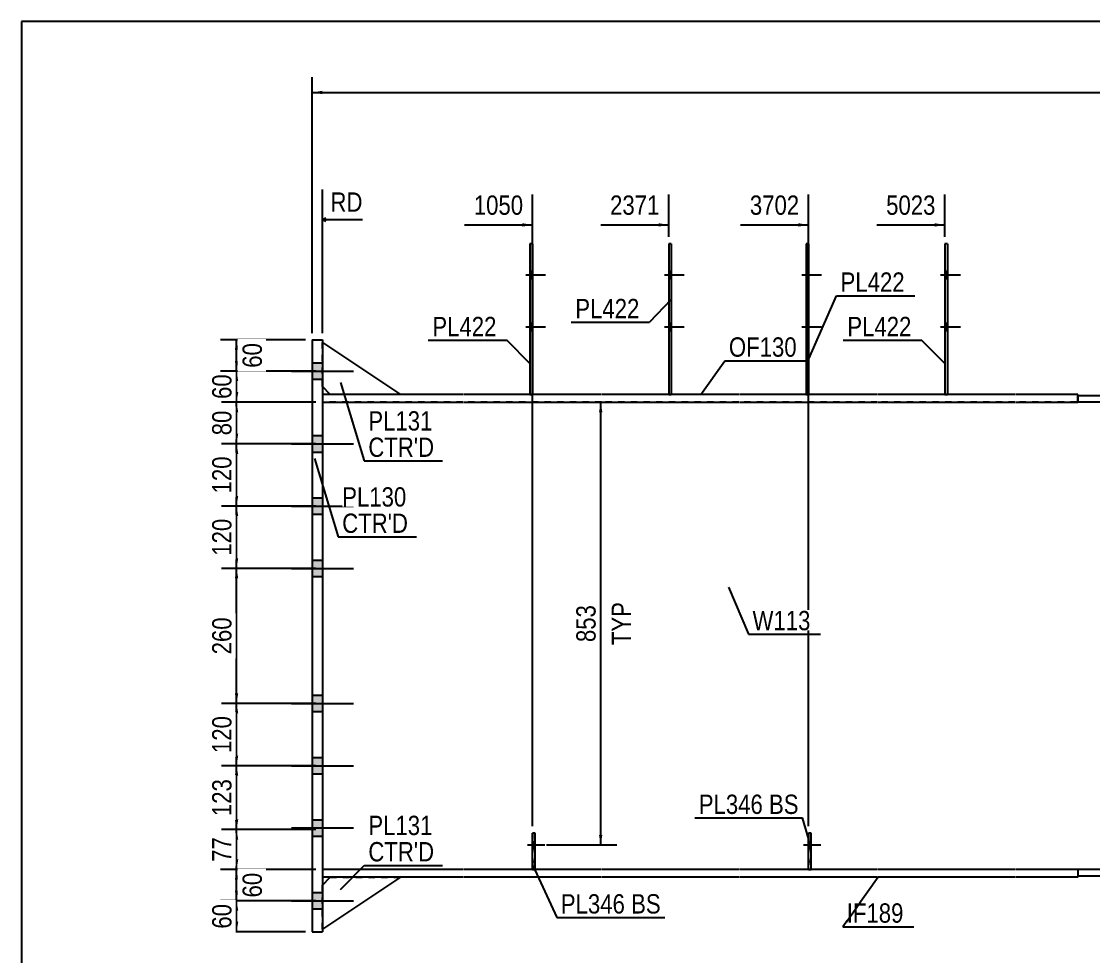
# Model space of a CAD drawing. Header units: millimetres. Extents: x 2 to 405, y 5 to 282.
# Drawn here: x 5 to 163.8, y 143.5 to 282 of the extents above; entities that cross this region are included whole.
import ezdxf

# ---------------------------------------------------------------- set-up
doc = ezdxf.new("R2010")
doc.units = ezdxf.units.MM
doc.linetypes.add('DXK_LINE_DOT1', pattern=[1.8814, 0.9407, -0.9407])
doc.linetypes.add('DXK_LINE_DOT2', pattern=[3.9198, 1.9599, -1.9599])
doc.styles.add('Arial Narrow', font='ARIALN.TTF', dxfattribs={"height": 0.2})

# ---------------------------------------------------------------- blocks, each defined once
blk = doc.blocks.new('Unknown-623472857-1210')
at = {"color": 5, "linetype": 'Continuous'}
for p, q in [((405, 282), (5, 282)), ((5, 282), (5, 5))]:
    blk.add_line(p, q, dxfattribs=at)
blk = doc.blocks.new('Part-623472857-1978 - 1517')
at = {"color": 2, "linetype": 'Continuous'}
for p, q in [((170.7, 156.37), (161.47, 156.37)), ((161.47, 156.37), (161.47, 155.45)), ((234.59, 156.37), (170.8, 156.37)), ((254.92, 156.37), (234.69, 156.37)), ((264.25, 156.37), (255.02, 156.37)), ((264.25, 155.45), (264.25, 156.37)), ((161.47, 155.45), (170.7, 155.45)), ((170.8, 155.45), (234.59, 155.45)), ((234.69, 155.45), (254.92, 155.45)), ((255.02, 155.45), (264.25, 155.45))]:
    blk.add_line(p, q, dxfattribs=at)
blk = doc.blocks.new('Bolt-623472857-1650 - 1517')
at = {"linetype": 'Continuous'}
for points in [[(80.69, 243.91), (80.69, 244.99), (80.3, 244.99), (80.3, 243.91)], [(80.69, 243.91), (80.69, 244.99), (80.3, 244.99), (80.3, 243.91)], [(80.69, 236.22), (80.69, 237.3), (80.3, 237.3), (80.3, 236.22)], [(80.69, 236.22), (80.69, 237.3), (80.3, 237.3), (80.3, 236.22)]]:
    blk.add_hatch(color=3, dxfattribs=at).paths.add_polyline_path(points)
at = {"color": 3, "linetype": 'Continuous'}
for p, q in [((80.3, 244.99), (80.69, 244.99)), ((80.3, 244.99), (80.69, 244.99)), ((79.69, 244.45), (82.61, 244.45)), ((79.69, 244.45), (82.61, 244.45)), ((80.3, 243.91), (80.69, 243.91)), ((80.3, 243.91), (80.69, 243.91)), ((79.69, 236.76), (82.61, 236.76)), ((79.69, 236.76), (82.61, 236.76)), ((80.3, 237.3), (80.69, 237.3)), ((80.3, 237.3), (80.69, 237.3)), ((80.3, 236.22), (80.69, 236.22)), ((80.3, 236.22), (80.69, 236.22))]:
    blk.add_line(p, q, dxfattribs=at)
blk = doc.blocks.new('Part-623472857-1546 - 1517')
at = {"color": 2, "linetype": 'Continuous'}
for p, q in [((170.7, 226.53), (161.47, 226.53)), ((161.47, 225.6), (161.47, 226.53)), ((170.7, 225.6), (161.47, 225.6)), ((234.59, 226.53), (170.8, 226.53)), ((234.59, 225.6), (170.8, 225.6)), ((254.92, 226.53), (234.69, 226.53)), ((254.92, 225.6), (234.69, 225.6)), ((264.25, 226.53), (255.02, 226.53)), ((264.25, 225.6), (255.02, 225.6)), ((264.25, 226.53), (264.25, 225.6))]:
    blk.add_line(p, q, dxfattribs=at)
blk = doc.blocks.new('Part-623472857-1568 - 1517')
at = {"color": 2, "linetype": 'Continuous'}
for p, q in [((70.36, 226.76), (49.59, 226.76)), ((49.59, 225.6), (70.36, 225.6)), ((90.92, 226.76), (70.46, 226.76)), ((70.46, 225.6), (90.92, 225.6)), ((111.25, 226.76), (91.02, 226.76)), ((91.02, 225.6), (111.25, 225.6)), ((131.81, 226.76), (111.35, 226.76)), ((111.35, 225.6), (131.81, 225.6)), ((152.14, 226.76), (131.91, 226.76)), ((131.91, 225.6), (152.14, 225.6)), ((161.47, 226.76), (152.24, 226.76)), ((152.24, 225.6), (161.47, 225.6)), ((161.47, 226.76), (161.47, 225.6))]:
    blk.add_line(p, q, dxfattribs=at)
at = {"color": 7, "linetype": 'DXK_LINE_DOT1'}
blk.add_line((49.59, 226.76), (49.59, 225.6), dxfattribs=at)
blk = doc.blocks.new('Part-623472857-1590 - 1517')
at = {"color": 7, "linetype": 'DXK_LINE_DOT1'}
for p, q in [((70.36, 225.6), (49.59, 225.6)), ((49.59, 225.6), (49.59, 156.37)), ((90.92, 225.6), (70.46, 225.6)), ((111.25, 225.6), (91.02, 225.6)), ((131.81, 225.6), (111.35, 225.6)), ((152.14, 225.6), (131.91, 225.6)), ((170.7, 225.6), (152.24, 225.6)), ((180.03, 225.6), (170.8, 225.6)), ((70.36, 156.37), (49.59, 156.37)), ((90.92, 156.37), (70.46, 156.37)), ((111.25, 156.37), (91.02, 156.37)), ((131.81, 156.37), (111.35, 156.37)), ((152.14, 156.37), (131.91, 156.37)), ((170.7, 156.37), (152.24, 156.37)), ((180.03, 156.37), (170.8, 156.37))]:
    blk.add_line(p, q, dxfattribs=at)
at = {"color": 2, "linetype": 'Continuous'}
blk.add_line((180.03, 225.6), (180.03, 156.37), dxfattribs=at)
blk = doc.blocks.new('Bolt-623472857-1643 - 1517')
at = {"color": 3, "linetype": 'DXK_LINE_DOT2'}
for p, q in [((80.69, 160.55), (81.07, 160.55)), ((79.96, 160.01), (82.5, 160.01)), ((80.69, 159.47), (81.07, 159.47))]:
    blk.add_line(p, q, dxfattribs=at)
blk = doc.blocks.new('Bolt-623472857-1644 - 1517')
at = {"linetype": 'Continuous'}
blk.add_hatch(color=3, dxfattribs=at).paths.add_polyline_path([(81.07, 159.47), (81.07, 160.55), (80.69, 160.55), (80.69, 159.47)])
at = {"color": 3, "linetype": 'Continuous'}
for p, q in [((80.69, 160.55), (81.07, 160.55)), ((79.96, 160.01), (82.5, 160.01)), ((80.69, 159.47), (81.07, 159.47))]:
    blk.add_line(p, q, dxfattribs=at)
blk = doc.blocks.new('Bolt-623472857-1646 - 1517')
at = {"linetype": 'Continuous'}
for points in [[(101.25, 243.91), (101.25, 244.99), (100.86, 244.99), (100.86, 243.91)], [(101.25, 243.91), (101.25, 244.99), (100.86, 244.99), (100.86, 243.91)], [(101.25, 236.22), (101.25, 237.3), (100.86, 237.3), (100.86, 236.22)], [(101.25, 236.22), (101.25, 237.3), (100.86, 237.3), (100.86, 236.22)]]:
    blk.add_hatch(color=3, dxfattribs=at).paths.add_polyline_path(points)
at = {"color": 3, "linetype": 'Continuous'}
for p, q in [((100.86, 244.99), (101.25, 244.99)), ((100.86, 244.99), (101.25, 244.99)), ((100.25, 244.45), (103.17, 244.45)), ((100.25, 244.45), (103.17, 244.45)), ((100.86, 243.91), (101.25, 243.91)), ((100.86, 243.91), (101.25, 243.91)), ((100.25, 236.76), (103.17, 236.76)), ((100.25, 236.76), (103.17, 236.76)), ((100.86, 237.3), (101.25, 237.3)), ((100.86, 237.3), (101.25, 237.3)), ((100.86, 236.22), (101.25, 236.22)), ((100.86, 236.22), (101.25, 236.22))]:
    blk.add_line(p, q, dxfattribs=at)
blk = doc.blocks.new('Bolt-623472857-1647 - 1517')
at = {"linetype": 'Continuous'}
for points in [[(142.14, 243.91), (142.14, 244.99), (141.76, 244.99), (141.76, 243.91)], [(142.14, 243.91), (142.14, 244.99), (141.76, 244.99), (141.76, 243.91)], [(142.14, 236.22), (142.14, 237.3), (141.76, 237.3), (141.76, 236.22)], [(142.14, 236.22), (142.14, 237.3), (141.76, 237.3), (141.76, 236.22)]]:
    blk.add_hatch(color=3, dxfattribs=at).paths.add_polyline_path(points)
at = {"color": 3, "linetype": 'Continuous'}
for p, q in [((141.76, 244.99), (142.14, 244.99)), ((141.76, 244.99), (142.14, 244.99)), ((141.14, 244.45), (144.06, 244.45)), ((141.14, 244.45), (144.06, 244.45)), ((141.76, 243.91), (142.14, 243.91)), ((141.76, 243.91), (142.14, 243.91)), ((141.14, 236.76), (144.06, 236.76)), ((141.14, 236.76), (144.06, 236.76)), ((141.76, 237.3), (142.14, 237.3)), ((141.76, 237.3), (142.14, 237.3)), ((141.76, 236.22), (142.14, 236.22)), ((141.76, 236.22), (142.14, 236.22))]:
    blk.add_line(p, q, dxfattribs=at)
blk = doc.blocks.new('Part-623472857-1779 - 1517')
at = {"color": 2, "linetype": 'Continuous'}
for p, q in [((80.69, 249.07), (80.3, 249.07)), ((80.3, 249.07), (80.3, 226.76)), ((80.69, 249.07), (80.69, 226.76))]:
    blk.add_line(p, q, dxfattribs=at)
at = {"color": 7, "linetype": 'DXK_LINE_DOT1'}
blk.add_line((80.3, 226.76), (80.69, 226.76), dxfattribs=at)
blk = doc.blocks.new('Part-623472857-1715 - 1517')
at = {"color": 2, "linetype": 'Continuous'}
for p, q in [((80.69, 156.4), (80.69, 161.78)), ((81.07, 161.78), (80.69, 161.78)), ((81.07, 156.4), (81.07, 161.78)), ((80.69, 156.4), (81.07, 156.4))]:
    blk.add_line(p, q, dxfattribs=at)
blk = doc.blocks.new('Bolt-623472857-1651 - 1517')
at = {"color": 3, "linetype": 'DXK_LINE_DOT2'}
for p, q in [((121.58, 160.55), (121.96, 160.55)), ((120.85, 160.01), (123.39, 160.01)), ((121.58, 159.47), (121.96, 159.47))]:
    blk.add_line(p, q, dxfattribs=at)
blk = doc.blocks.new('Bolt-623472857-1652 - 1517')
at = {"linetype": 'Continuous'}
blk.add_hatch(color=3, dxfattribs=at).paths.add_polyline_path([(121.96, 159.47), (121.96, 160.55), (121.58, 160.55), (121.58, 159.47)])
at = {"color": 3, "linetype": 'Continuous'}
for p, q in [((121.58, 160.55), (121.96, 160.55)), ((120.85, 160.01), (123.39, 160.01)), ((121.58, 159.47), (121.96, 159.47))]:
    blk.add_line(p, q, dxfattribs=at)
blk = doc.blocks.new('Bolt-623472857-1653 - 1517')
at = {"linetype": 'Continuous'}
for points in [[(121.58, 243.91), (121.58, 244.99), (121.2, 244.99), (121.2, 243.91)], [(121.58, 243.91), (121.58, 244.99), (121.2, 244.99), (121.2, 243.91)], [(121.58, 236.22), (121.58, 237.3), (121.2, 237.3), (121.2, 236.22)], [(121.58, 236.22), (121.58, 237.3), (121.2, 237.3), (121.2, 236.22)]]:
    blk.add_hatch(color=3, dxfattribs=at).paths.add_polyline_path(points)
at = {"color": 3, "linetype": 'Continuous'}
for p, q in [((121.2, 244.99), (121.58, 244.99)), ((121.2, 244.99), (121.58, 244.99)), ((120.58, 244.45), (123.5, 244.45)), ((120.58, 244.45), (123.5, 244.45)), ((121.2, 243.91), (121.58, 243.91)), ((121.2, 243.91), (121.58, 243.91)), ((120.58, 236.76), (123.5, 236.76)), ((120.58, 236.76), (123.5, 236.76)), ((121.2, 237.3), (121.58, 237.3)), ((121.2, 237.3), (121.58, 237.3)), ((121.2, 236.22), (121.58, 236.22)), ((121.2, 236.22), (121.58, 236.22))]:
    blk.add_line(p, q, dxfattribs=at)
blk = doc.blocks.new('Part-623472857-1784 - 1517')
at = {"color": 7, "linetype": 'DXK_LINE_DOT1'}
for p, q in [((121.58, 161.78), (121.58, 156.4)), ((121.96, 161.78), (121.58, 161.78)), ((121.96, 156.4), (121.96, 161.78)), ((121.58, 157.55), (121.96, 157.55)), ((121.58, 156.4), (121.96, 156.4))]:
    blk.add_line(p, q, dxfattribs=at)
blk = doc.blocks.new('Part-623472857-1789 - 1517')
at = {"color": 2, "linetype": 'Continuous'}
for p, q in [((121.58, 156.4), (121.58, 161.78)), ((121.96, 161.78), (121.58, 161.78)), ((121.96, 156.4), (121.96, 161.78)), ((121.58, 156.4), (121.96, 156.4))]:
    blk.add_line(p, q, dxfattribs=at)
blk = doc.blocks.new('Bolt-623472857-1664 - 1517')
at = {"linetype": 'Continuous'}
for points in [[(48.05, 231.45), (48.05, 228.99), (49.59, 228.99), (49.59, 231.45)], [(48.05, 231.45), (48.05, 228.99), (49.59, 228.99), (49.59, 231.45)], [(48.05, 220.68), (48.05, 218.22), (49.59, 218.22), (49.59, 220.68)], [(48.05, 220.68), (48.05, 218.22), (49.59, 218.22), (49.59, 220.68)], [(48.05, 211.45), (48.05, 208.99), (49.59, 208.99), (49.59, 211.45)], [(48.05, 211.45), (48.05, 208.99), (49.59, 208.99), (49.59, 211.45)], [(48.05, 202.22), (48.05, 199.76), (49.59, 199.76), (49.59, 202.22)], [(48.05, 202.22), (48.05, 199.76), (49.59, 199.76), (49.59, 202.22)], [(48.05, 182.22), (48.05, 179.76), (49.59, 179.76), (49.59, 182.22)], [(48.05, 182.22), (48.05, 179.76), (49.59, 179.76), (49.59, 182.22)], [(48.05, 172.99), (48.05, 170.53), (49.59, 170.53), (49.59, 172.99)], [(48.05, 172.99), (48.05, 170.53), (49.59, 170.53), (49.59, 172.99)], [(48.05, 163.76), (48.05, 161.3), (49.59, 161.3), (49.59, 163.76)], [(48.05, 163.76), (48.05, 161.3), (49.59, 161.3), (49.59, 163.76)], [(48.05, 152.99), (48.05, 150.53), (49.59, 150.53), (49.59, 152.99)], [(48.05, 152.99), (48.05, 150.53), (49.59, 150.53), (49.59, 152.99)]]:
    blk.add_hatch(color=3, dxfattribs=at).paths.add_polyline_path(points)
at = {"color": 3, "linetype": 'Continuous'}
for p, q in [((48.05, 231.45), (49.59, 231.45)), ((48.05, 231.45), (49.59, 231.45)), ((44.99, 230.22), (54.2, 230.22)), ((44.99, 230.22), (54.2, 230.22)), ((48.05, 228.99), (49.59, 228.99)), ((48.05, 228.99), (49.59, 228.99)), ((44.99, 219.45), (54.2, 219.45)), ((44.99, 219.45), (54.2, 219.45)), ((48.05, 220.68), (49.59, 220.68)), ((48.05, 220.68), (49.59, 220.68)), ((48.05, 218.22), (49.59, 218.22)), ((48.05, 218.22), (49.59, 218.22)), ((48.05, 211.45), (49.59, 211.45)), ((48.05, 211.45), (49.59, 211.45)), ((44.99, 210.22), (54.2, 210.22)), ((44.99, 210.22), (54.2, 210.22)), ((48.05, 208.99), (49.59, 208.99)), ((48.05, 208.99), (49.59, 208.99)), ((48.05, 202.22), (49.59, 202.22)), ((48.05, 202.22), (49.59, 202.22)), ((44.99, 200.99), (54.2, 200.99)), ((44.99, 200.99), (54.2, 200.99)), ((48.05, 199.76), (49.59, 199.76)), ((48.05, 199.76), (49.59, 199.76)), ((48.05, 182.22), (49.59, 182.22)), ((48.05, 182.22), (49.59, 182.22)), ((44.99, 180.99), (54.2, 180.99)), ((44.99, 180.99), (54.2, 180.99)), ((48.05, 179.76), (49.59, 179.76)), ((48.05, 179.76), (49.59, 179.76)), ((44.99, 171.76), (54.2, 171.76)), ((44.99, 171.76), (54.2, 171.76)), ((48.05, 172.99), (49.59, 172.99)), ((48.05, 172.99), (49.59, 172.99)), ((48.05, 170.53), (49.59, 170.53)), ((48.05, 170.53), (49.59, 170.53)), ((48.05, 163.76), (49.59, 163.76)), ((48.05, 163.76), (49.59, 163.76)), ((44.99, 162.53), (54.2, 162.53)), ((44.99, 162.53), (54.2, 162.53)), ((48.05, 161.3), (49.59, 161.3)), ((48.05, 161.3), (49.59, 161.3)), ((48.05, 152.99), (49.59, 152.99)), ((48.05, 152.99), (49.59, 152.99)), ((44.99, 151.76), (54.2, 151.76)), ((44.99, 151.76), (54.2, 151.76)), ((48.05, 150.53), (49.59, 150.53)), ((48.05, 150.53), (49.59, 150.53))]:
    blk.add_line(p, q, dxfattribs=at)
blk = doc.blocks.new('Part-623472857-1693 - 1517')
at = {"color": 7, "linetype": 'DXK_LINE_DOT1'}
for p, q in [((80.69, 161.78), (80.69, 156.4)), ((81.07, 161.78), (80.69, 161.78)), ((81.07, 156.4), (81.07, 161.78)), ((80.69, 157.55), (81.07, 157.55)), ((80.69, 156.4), (81.07, 156.4))]:
    blk.add_line(p, q, dxfattribs=at)
blk = doc.blocks.new('Part-623472857-1742 - 1517')
at = {"color": 2, "linetype": 'Continuous'}
for p, q in [((101.25, 249.07), (100.86, 249.07)), ((100.86, 249.07), (100.86, 226.76)), ((101.25, 249.07), (101.25, 226.76))]:
    blk.add_line(p, q, dxfattribs=at)
at = {"color": 7, "linetype": 'DXK_LINE_DOT1'}
blk.add_line((100.86, 226.76), (101.25, 226.76), dxfattribs=at)
blk = doc.blocks.new('Part-623472857-1747 - 1517')
at = {"color": 2, "linetype": 'Continuous'}
for p, q in [((142.14, 249.07), (141.76, 249.07)), ((141.76, 249.07), (141.76, 226.76)), ((142.14, 249.07), (142.14, 226.76))]:
    blk.add_line(p, q, dxfattribs=at)
at = {"color": 7, "linetype": 'DXK_LINE_DOT1'}
blk.add_line((141.76, 226.76), (142.14, 226.76), dxfattribs=at)
blk = doc.blocks.new('Part-623472857-1794 - 1517')
at = {"color": 2, "linetype": 'Continuous'}
for p, q in [((121.58, 249.07), (121.2, 249.07)), ((121.2, 249.07), (121.2, 226.76)), ((121.58, 249.07), (121.58, 226.76))]:
    blk.add_line(p, q, dxfattribs=at)
at = {"color": 7, "linetype": 'DXK_LINE_DOT1'}
blk.add_line((121.2, 226.76), (121.58, 226.76), dxfattribs=at)
blk = doc.blocks.new('Part-623472857-1958 - 1517')
at = {"color": 2, "linetype": 'Continuous'}
for p, q in [((61.13, 155.22), (49.59, 147.53)), ((49.59, 154.07), (50.74, 155.22))]:
    blk.add_line(p, q, dxfattribs=at)
at = {"color": 7, "linetype": 'DXK_LINE_DOT1'}
for p, q in [((49.59, 147.53), (49.59, 154.07)), ((50.74, 155.22), (61.13, 155.22))]:
    blk.add_line(p, q, dxfattribs=at)
blk = doc.blocks.new('Part-623472857-1963 - 1517')
at = {"color": 2, "linetype": 'Continuous'}
for p, q in [((49.59, 234.45), (61.13, 226.76)), ((50.74, 226.76), (49.59, 227.91))]:
    blk.add_line(p, q, dxfattribs=at)
at = {"color": 7, "linetype": 'DXK_LINE_DOT1'}
for p, q in [((49.59, 227.91), (49.59, 234.45)), ((61.13, 226.76), (50.74, 226.76))]:
    blk.add_line(p, q, dxfattribs=at)
blk = doc.blocks.new('Part-623472857-1968 - 1517')
at = {"color": 2, "linetype": 'Continuous'}
for p, q in [((48.05, 234.84), (49.59, 234.84)), ((48.05, 234.84), (48.05, 147.14)), ((49.59, 234.84), (49.59, 147.14)), ((48.05, 147.14), (49.59, 147.14))]:
    blk.add_line(p, q, dxfattribs=at)
blk = doc.blocks.new('Part-623472857-1973 - 1517')
at = {"color": 2, "linetype": 'Continuous'}
for p, q in [((70.36, 156.37), (49.59, 156.37)), ((90.92, 156.37), (70.46, 156.37)), ((111.25, 156.37), (91.02, 156.37)), ((131.81, 156.37), (111.35, 156.37)), ((152.14, 156.37), (131.91, 156.37)), ((161.47, 156.37), (152.24, 156.37)), ((161.47, 156.37), (161.47, 155.22)), ((70.36, 155.22), (49.59, 155.22)), ((90.92, 155.22), (70.46, 155.22)), ((111.25, 155.22), (91.02, 155.22)), ((131.81, 155.22), (111.35, 155.22)), ((152.14, 155.22), (131.91, 155.22)), ((161.47, 155.22), (152.24, 155.22))]:
    blk.add_line(p, q, dxfattribs=at)
at = {"color": 7, "linetype": 'DXK_LINE_DOT1'}
blk.add_line((49.59, 156.37), (49.59, 155.22), dxfattribs=at)
blk = doc.blocks.new('StraightDimension-623472857-5372 - 1517')
at = {"linetype": 'Continuous'}
blk.add_hatch(color=7, dxfattribs=at).paths.add_polyline_path([(140.26, 252.11), (141.76, 251.86), (140.26, 251.61)])
at = {"color": 7, "linetype": 'Continuous'}
for p, q in [((141.76, 250.07), (141.76, 256.36)), ((131.69, 251.86), (141.76, 251.86))]:
    blk.add_line(p, q, dxfattribs=at)
at = {"color": 0}
blk.add_wipeout([(140.98, 252.76), (140.98, 256.96), (132.47, 256.96), (132.47, 252.76)], dxfattribs=at)
at = {"color": 3, "style": 'Arial Narrow'}
blk.add_text('5023', height=2.863, dxfattribs=at).set_placement((133.07, 253.36))
blk = doc.blocks.new('StraightDimension-623472857-2121 - 1517')
at = {"linetype": 'Continuous'}
for points in [[(90.54, 224.1), (90.79, 225.6), (91.04, 224.1)], [(91.04, 161.51), (90.79, 160.01), (90.54, 161.51)]]:
    blk.add_hatch(color=7, dxfattribs=at).paths.add_polyline_path(points)
at = {"color": 7, "linetype": 'Continuous'}
for p, q in [((82.78, 225.6), (93.19, 225.6)), ((90.79, 160.01), (90.79, 225.6)), ((82.78, 160.01), (93.19, 160.01))]:
    blk.add_line(p, q, dxfattribs=at)
at = {"color": 0, "linetype": 'Continuous'}
blk.add_wipeout([(95.89, 196.6), (91.69, 196.6), (91.69, 189.01), (95.89, 189.01)], dxfattribs=at)
at = {"color": 3, "linetype": 'Continuous', "style": 'Arial Narrow'}
blk.add_text('TYP', height=2.863, rotation=90.0002, dxfattribs=at).set_placement((95.29, 189.61))
at = {"color": 0}
blk.add_wipeout([(90.64, 196.15), (86.44, 196.15), (86.44, 189.47), (90.64, 189.47)], dxfattribs=at)
at = {"color": 3, "style": 'Arial Narrow'}
blk.add_text('853', height=2.863, rotation=90.0002, dxfattribs=at).set_placement((90.04, 190.07))
blk = doc.blocks.new('StraightDimension-623472857-2134 - 1517')
at = {"linetype": 'Continuous'}
for points in [[(36.61, 160.8), (36.86, 162.3), (37.11, 160.8)], [(37.11, 157.87), (36.86, 156.37), (36.61, 157.87)]]:
    blk.add_hatch(color=7, dxfattribs=at).paths.add_polyline_path(points)
at = {"color": 7, "linetype": 'Continuous'}
for p, q in [((48.59, 162.3), (34.61, 162.3)), ((36.86, 156.37), (36.86, 162.3)), ((48.59, 156.37), (34.61, 156.37))]:
    blk.add_line(p, q, dxfattribs=at)
at = {"color": 0}
blk.add_wipeout([(36.71, 161.76), (32.51, 161.76), (32.51, 156.91), (36.71, 156.91)], dxfattribs=at)
at = {"color": 3, "style": 'Arial Narrow'}
blk.add_text('77', height=2.863, rotation=90.0002, dxfattribs=at).set_placement((36.11, 157.51))
blk = doc.blocks.new('StraightDimension-623472857-2141 - 1517')
at = {"linetype": 'Continuous'}
for points in [[(36.61, 154.87), (36.86, 156.37), (37.11, 154.87)], [(37.11, 153.26), (36.86, 151.76), (36.61, 153.26)]]:
    blk.add_hatch(color=7, dxfattribs=at).paths.add_polyline_path(points)
at = {"color": 7, "linetype": 'Continuous'}
for p, q in [((48.59, 156.37), (34.46, 156.37)), ((36.86, 151.76), (36.86, 156.37)), ((48.6, 151.76), (34.46, 151.76))]:
    blk.add_line(p, q, dxfattribs=at)
at = {"color": 0}
blk.add_wipeout([(41.21, 156.49), (37.01, 156.49), (37.01, 151.64), (41.21, 151.64)], dxfattribs=at)
at = {"color": 3, "style": 'Arial Narrow'}
blk.add_text('60', height=2.863, rotation=90.0002, dxfattribs=at).set_placement((40.61, 152.24))
blk = doc.blocks.new('StraightDimension-623472857-2149 - 1517')
at = {"linetype": 'Continuous'}
for points in [[(36.61, 150.26), (36.86, 151.76), (37.11, 150.26)], [(37.11, 148.64), (36.86, 147.14), (36.61, 148.64)]]:
    blk.add_hatch(color=7, dxfattribs=at).paths.add_polyline_path(points)
at = {"color": 7, "linetype": 'Continuous'}
for p, q in [((48.6, 151.76), (34.61, 151.76)), ((36.86, 147.14), (36.86, 151.76)), ((47.05, 147.14), (34.61, 147.14))]:
    blk.add_line(p, q, dxfattribs=at)
at = {"color": 0}
blk.add_wipeout([(36.71, 151.88), (32.51, 151.88), (32.51, 147.02), (36.71, 147.02)], dxfattribs=at)
at = {"color": 3, "style": 'Arial Narrow'}
blk.add_text('60', height=2.863, rotation=90.0002, dxfattribs=at).set_placement((36.11, 147.62))
blk = doc.blocks.new('StraightDimension-623472857-2159 - 1517')
at = {"linetype": 'Continuous'}
for points in [[(36.61, 228.72), (36.86, 230.22), (37.11, 228.72)], [(37.11, 227.1), (36.86, 225.6), (36.61, 227.1)]]:
    blk.add_hatch(color=7, dxfattribs=at).paths.add_polyline_path(points)
at = {"color": 7, "linetype": 'Continuous'}
for p, q in [((48.6, 230.22), (34.61, 230.22)), ((36.86, 225.6), (36.86, 230.22)), ((48.6, 225.6), (34.61, 225.6))]:
    blk.add_line(p, q, dxfattribs=at)
at = {"color": 0}
blk.add_wipeout([(36.71, 230.34), (32.51, 230.34), (32.51, 225.48), (36.71, 225.48)], dxfattribs=at)
at = {"color": 3, "style": 'Arial Narrow'}
blk.add_text('60', height=2.863, rotation=90.0002, dxfattribs=at).set_placement((36.11, 226.08))
blk = doc.blocks.new('StraightDimension-623472857-2172 - 1517')
at = {"linetype": 'Continuous'}
for points in [[(36.61, 224.1), (36.86, 225.6), (37.11, 224.1)], [(37.11, 220.95), (36.86, 219.45), (36.61, 220.95)]]:
    blk.add_hatch(color=7, dxfattribs=at).paths.add_polyline_path(points)
at = {"color": 7, "linetype": 'Continuous'}
for p, q in [((48.6, 225.6), (34.61, 225.6)), ((36.86, 219.45), (36.86, 225.6)), ((48.6, 219.45), (34.61, 219.45))]:
    blk.add_line(p, q, dxfattribs=at)
at = {"color": 0}
blk.add_wipeout([(36.71, 224.96), (32.51, 224.96), (32.51, 220.1), (36.71, 220.1)], dxfattribs=at)
at = {"color": 3, "style": 'Arial Narrow'}
blk.add_text('80', height=2.863, rotation=90.0002, dxfattribs=at).set_placement((36.11, 220.7))
blk = doc.blocks.new('StraightDimension-623472857-2189 - 1517')
at = {"linetype": 'Continuous'}
for points in [[(36.61, 217.95), (36.86, 219.45), (37.11, 217.95)], [(37.11, 211.72), (36.86, 210.22), (36.61, 211.72)]]:
    blk.add_hatch(color=7, dxfattribs=at).paths.add_polyline_path(points)
at = {"color": 7, "linetype": 'Continuous'}
for p, q in [((48.6, 219.45), (34.61, 219.45)), ((36.86, 210.22), (36.86, 219.45)), ((48.6, 210.22), (34.61, 210.22))]:
    blk.add_line(p, q, dxfattribs=at)
at = {"color": 0}
blk.add_wipeout([(36.71, 218.18), (32.51, 218.18), (32.51, 211.49), (36.71, 211.49)], dxfattribs=at)
at = {"color": 3, "style": 'Arial Narrow'}
blk.add_text('120', height=2.863, rotation=90.0002, dxfattribs=at).set_placement((36.11, 212.09))
blk = doc.blocks.new('StraightDimension-623472857-2196 - 1517')
at = {"linetype": 'Continuous'}
for points in [[(36.61, 208.72), (36.86, 210.22), (37.11, 208.72)], [(37.11, 202.49), (36.86, 200.99), (36.61, 202.49)]]:
    blk.add_hatch(color=7, dxfattribs=at).paths.add_polyline_path(points)
at = {"color": 7, "linetype": 'Continuous'}
for p, q in [((48.6, 210.22), (34.61, 210.22)), ((36.86, 200.99), (36.86, 210.22)), ((48.6, 200.99), (34.61, 200.99))]:
    blk.add_line(p, q, dxfattribs=at)
at = {"color": 0}
blk.add_wipeout([(36.71, 208.95), (32.51, 208.95), (32.51, 202.26), (36.71, 202.26)], dxfattribs=at)
at = {"color": 3, "style": 'Arial Narrow'}
blk.add_text('120', height=2.863, rotation=90.0002, dxfattribs=at).set_placement((36.11, 202.86))
blk = doc.blocks.new('StraightDimension-623472857-2203 - 1517')
at = {"linetype": 'Continuous'}
for points in [[(36.61, 199.49), (36.86, 200.99), (37.11, 199.49)], [(37.11, 182.49), (36.86, 180.99), (36.61, 182.49)]]:
    blk.add_hatch(color=7, dxfattribs=at).paths.add_polyline_path(points)
at = {"color": 7, "linetype": 'Continuous'}
for p, q in [((48.6, 200.99), (34.61, 200.99)), ((36.86, 180.99), (36.86, 200.99)), ((48.6, 180.99), (34.61, 180.99))]:
    blk.add_line(p, q, dxfattribs=at)
at = {"color": 0}
blk.add_wipeout([(36.71, 194.33), (32.51, 194.33), (32.51, 187.65), (36.71, 187.65)], dxfattribs=at)
at = {"color": 3, "style": 'Arial Narrow'}
blk.add_text('260', height=2.863, rotation=90.0002, dxfattribs=at).set_placement((36.11, 188.25))
blk = doc.blocks.new('StraightDimension-623472857-2210 - 1517')
at = {"linetype": 'Continuous'}
for points in [[(36.61, 179.49), (36.86, 180.99), (37.11, 179.49)], [(37.11, 173.26), (36.86, 171.76), (36.61, 173.26)]]:
    blk.add_hatch(color=7, dxfattribs=at).paths.add_polyline_path(points)
at = {"color": 7, "linetype": 'Continuous'}
for p, q in [((48.6, 180.99), (34.61, 180.99)), ((36.86, 171.76), (36.86, 180.99)), ((48.59, 171.76), (34.61, 171.76))]:
    blk.add_line(p, q, dxfattribs=at)
at = {"color": 0}
blk.add_wipeout([(36.71, 179.72), (32.51, 179.72), (32.51, 173.03), (36.71, 173.03)], dxfattribs=at)
at = {"color": 3, "style": 'Arial Narrow'}
blk.add_text('120', height=2.863, rotation=90.0002, dxfattribs=at).set_placement((36.11, 173.63))
blk = doc.blocks.new('StraightDimension-623472857-2217 - 1517')
at = {"linetype": 'Continuous'}
for points in [[(36.61, 170.26), (36.86, 171.76), (37.11, 170.26)], [(37.11, 163.8), (36.86, 162.3), (36.61, 163.8)]]:
    blk.add_hatch(color=7, dxfattribs=at).paths.add_polyline_path(points)
at = {"color": 7, "linetype": 'Continuous'}
for p, q in [((48.59, 171.76), (34.61, 171.76)), ((36.86, 162.3), (36.86, 171.76)), ((48.59, 162.3), (34.61, 162.3))]:
    blk.add_line(p, q, dxfattribs=at)
at = {"color": 0}
blk.add_wipeout([(36.71, 170.37), (32.51, 170.37), (32.51, 163.69), (36.71, 163.69)], dxfattribs=at)
at = {"color": 3, "style": 'Arial Narrow'}
blk.add_text('123', height=2.863, rotation=90.0002, dxfattribs=at).set_placement((36.11, 164.29))
blk = doc.blocks.new('StraightDimension-623472857-2226 - 1517')
at = {"linetype": 'Continuous'}
for points in [[(36.61, 233.34), (36.86, 234.84), (37.11, 233.34)], [(37.11, 231.72), (36.86, 230.22), (36.61, 231.72)]]:
    blk.add_hatch(color=7, dxfattribs=at).paths.add_polyline_path(points)
at = {"color": 7, "linetype": 'Continuous'}
for p, q in [((47.05, 234.84), (34.46, 234.84)), ((36.86, 230.22), (36.86, 234.84)), ((48.6, 230.22), (34.46, 230.22))]:
    blk.add_line(p, q, dxfattribs=at)
at = {"color": 0}
blk.add_wipeout([(41.21, 234.96), (37.01, 234.96), (37.01, 230.1), (41.21, 230.1)], dxfattribs=at)
at = {"color": 3, "style": 'Arial Narrow'}
blk.add_text('60', height=2.863, rotation=90.0002, dxfattribs=at).set_placement((40.61, 230.7))
blk = doc.blocks.new('StraightDimension-623472857-2237 - 1517')
at = {"linetype": 'Continuous'}
blk.add_hatch(color=7, dxfattribs=at).paths.add_polyline_path([(49.55, 271.23), (48.05, 271.48), (49.55, 271.73)])
at = {"color": 7, "linetype": 'Continuous'}
for p, q in [((48.05, 235.84), (48.05, 273.73)), ((48.05, 271.48), (351, 271.48))]:
    blk.add_line(p, q, dxfattribs=at)
blk = doc.blocks.new('StraightDimension-623472857-5373 - 1517')
at = {"linetype": 'Continuous'}
blk.add_hatch(color=7, dxfattribs=at).paths.add_polyline_path([(120.08, 252.11), (121.58, 251.86), (120.08, 251.61)])
at = {"color": 7, "linetype": 'Continuous'}
for p, q in [((121.58, 162.78), (121.58, 256.36)), ((111.52, 251.86), (121.58, 251.86))]:
    blk.add_line(p, q, dxfattribs=at)
at = {"color": 0}
blk.add_wipeout([(120.8, 252.76), (120.8, 256.96), (112.29, 256.96), (112.29, 252.76)], dxfattribs=at)
at = {"color": 3, "style": 'Arial Narrow'}
blk.add_text('3702', height=2.863, dxfattribs=at).set_placement((112.89, 253.36))
blk = doc.blocks.new('StraightDimension-623472857-5374 - 1517')
at = {"linetype": 'Continuous'}
blk.add_hatch(color=7, dxfattribs=at).paths.add_polyline_path([(99.36, 252.11), (100.86, 251.86), (99.36, 251.61)])
at = {"color": 7, "linetype": 'Continuous'}
for p, q in [((100.86, 250.07), (100.86, 256.36)), ((90.8, 251.86), (100.86, 251.86))]:
    blk.add_line(p, q, dxfattribs=at)
at = {"color": 0}
blk.add_wipeout([(100.09, 252.76), (100.09, 256.96), (91.58, 256.96), (91.58, 252.76)], dxfattribs=at)
at = {"color": 3, "style": 'Arial Narrow'}
blk.add_text('2371', height=2.863, dxfattribs=at).set_placement((92.18, 253.36))
blk = doc.blocks.new('StraightDimension-623472857-5375 - 1517')
at = {"linetype": 'Continuous'}
blk.add_hatch(color=7, dxfattribs=at).paths.add_polyline_path([(79.19, 252.11), (80.69, 251.86), (79.19, 251.61)])
at = {"color": 7, "linetype": 'Continuous'}
for p, q in [((80.69, 162.78), (80.69, 256.36)), ((70.62, 251.86), (80.69, 251.86))]:
    blk.add_line(p, q, dxfattribs=at)
at = {"color": 0, "linetype": 'Continuous'}
blk.add_wipeout([(56.12, 253.21), (56.12, 257.41), (50.17, 257.41), (50.17, 253.21)], dxfattribs=at)
at = {"color": 7, "linetype": 'Continuous'}
for p, q in [((49.59, 235.84), (49.59, 257.11)), ((50.09, 252.86), (49.59, 252.61)), ((50.09, 252.36), (49.59, 252.61)), ((55.52, 252.61), (49.59, 252.61))]:
    blk.add_line(p, q, dxfattribs=at)
at = {"color": 3, "linetype": 'Continuous', "style": 'Arial Narrow'}
blk.add_text('RD', height=2.863, dxfattribs=at).set_placement((50.77, 253.81))
at = {"color": 0}
blk.add_wipeout([(79.91, 252.76), (79.91, 256.96), (71.4, 256.96), (71.4, 252.76)], dxfattribs=at)
at = {"color": 3, "style": 'Arial Narrow'}
blk.add_text('1050', height=2.863, dxfattribs=at).set_placement((72, 253.36))
blk = doc.blocks.new('Mark-623472857-1586 - 1517')
at = {"color": 0}
blk.add_wipeout([(121.87, 191.82), (121.87, 194.82), (113.28, 194.82), (113.28, 191.82)], dxfattribs=at)
blk.add_wipeout([(121.87, 191.82), (121.87, 194.82), (113.28, 194.82), (113.28, 191.82)], dxfattribs=at)
at = {"color": 7, "linetype": 'Continuous'}
for p, q in [((109.74, 198.18), (112.68, 191.22)), ((112.68, 191.22), (123.37, 191.22))]:
    blk.add_line(p, q, dxfattribs=at)
at = {"color": 3, "style": 'Arial Narrow'}
blk.add_text('W113', height=2.863, dxfattribs=at).set_placement((113.28, 191.82))
blk = doc.blocks.new('Mark-623472857-1738 - 1517')
at = {"color": 7, "linetype": 'Continuous'}
blk.add_line((101.25, 240.8), (98.03, 237.44), dxfattribs=at)
at = {"color": 0}
blk.add_wipeout([(96.53, 238.04), (96.53, 241.04), (87.03, 241.04), (87.03, 238.04)], dxfattribs=at)
blk.add_wipeout([(96.53, 238.04), (96.53, 241.04), (87.03, 241.04), (87.03, 238.04)], dxfattribs=at)
at = {"color": 7, "linetype": 'Continuous'}
blk.add_line((86.43, 237.44), (98.03, 237.44), dxfattribs=at)
at = {"color": 3, "style": 'Arial Narrow'}
blk.add_text('PL422', height=2.863, dxfattribs=at).set_placement((87.03, 238.04))
blk = doc.blocks.new('Mark-623472857-1564 - 1517')
at = {"color": 0}
blk.add_wipeout([(119.82, 232.34), (119.82, 235.34), (109.78, 235.34), (109.78, 232.34)], dxfattribs=at)
blk.add_wipeout([(119.82, 232.34), (119.82, 235.34), (109.78, 235.34), (109.78, 232.34)], dxfattribs=at)
at = {"color": 7, "linetype": 'Continuous'}
for p, q in [((105.64, 226.76), (109.18, 231.74)), ((109.18, 231.74), (121.32, 231.74))]:
    blk.add_line(p, q, dxfattribs=at)
at = {"color": 3, "style": 'Arial Narrow'}
blk.add_text('OF130', height=2.863, dxfattribs=at).set_placement((109.78, 232.34))
blk = doc.blocks.new('Mark-623472857-1775 - 1517')
at = {"color": 7, "linetype": 'Continuous'}
blk.add_line((80.4, 231.24), (76.87, 234.78), dxfattribs=at)
at = {"color": 0}
blk.add_wipeout([(75.37, 235.38), (75.37, 238.38), (65.86, 238.38), (65.86, 235.38)], dxfattribs=at)
blk.add_wipeout([(75.37, 235.38), (75.37, 238.38), (65.86, 238.38), (65.86, 235.38)], dxfattribs=at)
at = {"color": 7, "linetype": 'Continuous'}
blk.add_line((65.26, 234.78), (76.87, 234.78), dxfattribs=at)
at = {"color": 3, "style": 'Arial Narrow'}
blk.add_text('PL422', height=2.863, dxfattribs=at).set_placement((65.86, 235.38))
blk = doc.blocks.new('Mark-623472857-1790 - 1517')
at = {"color": 0}
blk.add_wipeout([(135.83, 241.96), (135.83, 244.96), (126.32, 244.96), (126.32, 241.96)], dxfattribs=at)
blk.add_wipeout([(135.83, 241.96), (135.83, 244.96), (126.32, 244.96), (126.32, 241.96)], dxfattribs=at)
at = {"color": 7, "linetype": 'Continuous'}
for p, q in [((121.29, 231.25), (125.72, 241.36)), ((125.72, 241.36), (137.33, 241.36))]:
    blk.add_line(p, q, dxfattribs=at)
at = {"color": 3, "style": 'Arial Narrow'}
blk.add_text('PL422', height=2.863, dxfattribs=at).set_placement((126.32, 241.96))
blk = doc.blocks.new('Mark-623472857-1743 - 1517')
at = {"color": 7, "linetype": 'Continuous'}
blk.add_line((141.86, 231.24), (138.32, 234.78), dxfattribs=at)
at = {"color": 0}
blk.add_wipeout([(136.82, 235.38), (136.82, 238.38), (127.32, 238.38), (127.32, 235.38)], dxfattribs=at)
blk.add_wipeout([(136.82, 235.38), (136.82, 238.38), (127.32, 238.38), (127.32, 235.38)], dxfattribs=at)
at = {"color": 7, "linetype": 'Continuous'}
blk.add_line((126.72, 234.78), (138.32, 234.78), dxfattribs=at)
at = {"color": 3, "style": 'Arial Narrow'}
blk.add_text('PL422', height=2.863, dxfattribs=at).set_placement((127.32, 235.38))
blk = doc.blocks.new('Mark-623472857-1954 - 1517')
at = {"color": 0}
for points in [[(65.88, 161.48), (65.88, 164.48), (56.38, 164.48), (56.38, 161.48)], [(66.13, 157.58), (66.13, 160.58), (56.38, 160.58), (56.38, 157.58)]]:
    blk.add_wipeout(points, dxfattribs=at)
for points in [[(65.88, 161.48), (65.88, 164.48), (56.38, 164.48), (56.38, 161.48)], [(66.13, 157.58), (66.13, 160.58), (56.38, 160.58), (56.38, 157.58)]]:
    blk.add_wipeout(points, dxfattribs=at)
at = {"color": 7, "linetype": 'Continuous'}
for p, q in [((52.24, 153.44), (55.78, 156.98)), ((55.78, 156.98), (67.38, 156.98))]:
    blk.add_line(p, q, dxfattribs=at)
at = {"color": 3, "style": 'Arial Narrow'}
blk.add_text('PL131', height=2.863, dxfattribs=at).set_placement((56.38, 161.48))
at = {"color": 1, "style": 'Arial Narrow'}
blk.add_text("CTR'D", height=2.863, dxfattribs=at).set_placement((56.38, 157.58))
blk = doc.blocks.new('Mark-623472857-1959 - 1517')
at = {"color": 0}
for points in [[(65.88, 221.4), (65.88, 224.4), (56.38, 224.4), (56.38, 221.4)], [(66.13, 217.5), (66.13, 220.5), (56.38, 220.5), (56.38, 217.5)]]:
    blk.add_wipeout(points, dxfattribs=at)
for points in [[(65.88, 221.4), (65.88, 224.4), (56.38, 224.4), (56.38, 221.4)], [(66.13, 217.5), (66.13, 220.5), (56.38, 220.5), (56.38, 217.5)]]:
    blk.add_wipeout(points, dxfattribs=at)
at = {"color": 7, "linetype": 'Continuous'}
for p, q in [((52.24, 228.54), (55.78, 216.9)), ((55.78, 216.9), (67.38, 216.9))]:
    blk.add_line(p, q, dxfattribs=at)
at = {"color": 3, "style": 'Arial Narrow'}
blk.add_text('PL131', height=2.863, dxfattribs=at).set_placement((56.38, 221.4))
at = {"color": 1, "style": 'Arial Narrow'}
blk.add_text("CTR'D", height=2.863, dxfattribs=at).set_placement((56.38, 217.5))
blk = doc.blocks.new('Mark-623472857-1964 - 1517')
at = {"color": 0}
for points in [[(62.02, 210.14), (62.02, 213.14), (52.51, 213.14), (52.51, 210.14)], [(62.27, 206.24), (62.27, 209.24), (52.51, 209.24), (52.51, 206.24)]]:
    blk.add_wipeout(points, dxfattribs=at)
for points in [[(62.02, 210.14), (62.02, 213.14), (52.51, 213.14), (52.51, 210.14)], [(62.27, 206.24), (62.27, 209.24), (52.51, 209.24), (52.51, 206.24)]]:
    blk.add_wipeout(points, dxfattribs=at)
at = {"color": 7, "linetype": 'Continuous'}
for p, q in [((48.38, 217.27), (51.91, 205.64)), ((51.91, 205.64), (63.52, 205.64))]:
    blk.add_line(p, q, dxfattribs=at)
at = {"color": 3, "style": 'Arial Narrow'}
blk.add_text('PL130', height=2.863, dxfattribs=at).set_placement((52.51, 210.14))
at = {"color": 1, "style": 'Arial Narrow'}
blk.add_text("CTR'D", height=2.863, dxfattribs=at).set_placement((52.51, 206.24))
blk = doc.blocks.new('Mark-623472857-1969 - 1517')
at = {"color": 0}
blk.add_wipeout([(135.65, 148.5), (135.65, 151.5), (127.24, 151.5), (127.24, 148.5)], dxfattribs=at)
blk.add_wipeout([(135.65, 148.5), (135.65, 151.5), (127.24, 151.5), (127.24, 148.5)], dxfattribs=at)
at = {"color": 7, "linetype": 'Continuous'}
for p, q in [((131.87, 155.22), (126.64, 147.9)), ((126.64, 147.9), (137.15, 147.9))]:
    blk.add_line(p, q, dxfattribs=at)
at = {"color": 3, "style": 'Arial Narrow'}
blk.add_text('IF189', height=2.863, dxfattribs=at).set_placement((127.24, 148.5))
blk = doc.blocks.new('MarkSet-623472857-2433 - 1517')
at = {"color": 0}
for points in [[(114.82, 164.61), (114.82, 167.61), (105.32, 167.61), (105.32, 164.61)], [(120.1, 164.61), (120.1, 167.61), (115.72, 167.61), (115.72, 164.61)]]:
    blk.add_wipeout(points, dxfattribs=at)
for points in [[(114.82, 164.61), (114.82, 167.61), (105.32, 167.61), (105.32, 164.61)], [(120.1, 164.61), (120.1, 167.61), (115.72, 167.61), (115.72, 164.61)]]:
    blk.add_wipeout(points, dxfattribs=at)
at = {"color": 7, "linetype": 'Continuous'}
for p in [(104.72, 164.01), (121.68, 160.68)]:
    blk.add_line(p, (120.7, 164.01), dxfattribs=at)
at = {"color": 3, "style": 'Arial Narrow'}
for s, p in [('PL346', (105.32, 164.61)), ('BS', (115.72, 164.61))]:
    blk.add_text(s, height=2.863, dxfattribs=at).set_placement(p)
blk = doc.blocks.new('MarkSet-623472857-2439 - 1517')
at = {"color": 0}
for points in [[(94.4, 149.86), (94.4, 152.86), (84.89, 152.86), (84.89, 149.86)], [(99.68, 149.86), (99.68, 152.86), (95.3, 152.86), (95.3, 149.86)]]:
    blk.add_wipeout(points, dxfattribs=at)
for points in [[(94.4, 149.86), (94.4, 152.86), (84.89, 152.86), (84.89, 149.86)], [(99.68, 149.86), (99.68, 152.86), (95.3, 152.86), (95.3, 149.86)]]:
    blk.add_wipeout(points, dxfattribs=at)
at = {"color": 7, "linetype": 'Continuous'}
for p, q in [((80.76, 156.99), (84.29, 149.26)), ((84.29, 149.26), (100.28, 149.26))]:
    blk.add_line(p, q, dxfattribs=at)
at = {"color": 3, "style": 'Arial Narrow'}
for s, p in [('PL346', (84.89, 149.86)), ('BS', (95.3, 149.86))]:
    blk.add_text(s, height=2.863, dxfattribs=at).set_placement(p)

msp = doc.modelspace()

# ---------------------------------------------------------------- block references
for name in ['Unknown-623472857-1210', 'Part-623472857-1779 - 1517', 'Part-623472857-1742 - 1517', 'Part-623472857-1794 - 1517', 'Part-623472857-1747 - 1517', 'Bolt-623472857-1650 - 1517', 'Bolt-623472857-1646 - 1517', 'Bolt-623472857-1653 - 1517', 'Bolt-623472857-1647 - 1517', 'Part-623472857-1968 - 1517', 'Part-623472857-1963 - 1517', 'Bolt-623472857-1664 - 1517', 'Part-623472857-1568 - 1517', 'Part-623472857-1590 - 1517', 'Part-623472857-1546 - 1517', 'Bolt-623472857-1643 - 1517', 'Bolt-623472857-1644 - 1517', 'Part-623472857-1715 - 1517', 'Part-623472857-1693 - 1517', 'Bolt-623472857-1651 - 1517', 'Bolt-623472857-1652 - 1517', 'Part-623472857-1784 - 1517', 'Part-623472857-1789 - 1517', 'Part-623472857-1973 - 1517', 'Part-623472857-1978 - 1517', 'Part-623472857-1958 - 1517']:
    msp.add_blockref(name, (0, 0))

# ---------------------------------------------------------------- next in the draw order: block references
for name in ['StraightDimension-623472857-5372 - 1517', 'StraightDimension-623472857-2159 - 1517', 'StraightDimension-623472857-2121 - 1517', 'StraightDimension-623472857-2134 - 1517', 'MarkSet-623472857-2439 - 1517', 'Mark-623472857-1969 - 1517']:
    msp.add_blockref(name, (0, 0))

# ---------------------------------------------------------------- next in the draw order: block references
for name in ['StraightDimension-623472857-2237 - 1517', 'StraightDimension-623472857-2226 - 1517', 'StraightDimension-623472857-2172 - 1517', 'StraightDimension-623472857-2141 - 1517']:
    msp.add_blockref(name, (0, 0))

# ---------------------------------------------------------------- next in the draw order: block references
for name in ['StraightDimension-623472857-5375 - 1517', 'StraightDimension-623472857-5374 - 1517', 'StraightDimension-623472857-5373 - 1517', 'Mark-623472857-1738 - 1517', 'StraightDimension-623472857-2189 - 1517', 'StraightDimension-623472857-2149 - 1517']:
    msp.add_blockref(name, (0, 0))

# ---------------------------------------------------------------- next in the draw order: block references
for name in ['Mark-623472857-1775 - 1517', 'Mark-623472857-1564 - 1517', 'Mark-623472857-1959 - 1517', 'StraightDimension-623472857-2196 - 1517', 'Mark-623472857-1586 - 1517', 'MarkSet-623472857-2433 - 1517', 'Mark-623472857-1954 - 1517']:
    msp.add_blockref(name, (0, 0))

# ---------------------------------------------------------------- next in the draw order: block references
for name in ['Mark-623472857-1790 - 1517', 'Mark-623472857-1964 - 1517', 'StraightDimension-623472857-2203 - 1517']:
    msp.add_blockref(name, (0, 0))

# ---------------------------------------------------------------- next in the draw order: block references
for name in ['Mark-623472857-1743 - 1517', 'StraightDimension-623472857-2210 - 1517']:
    msp.add_blockref(name, (0, 0))

# ---------------------------------------------------------------- next in the draw order: block references
msp.add_blockref('StraightDimension-623472857-2217 - 1517', (0, 0))

doc.saveas('drawing.dxf')
